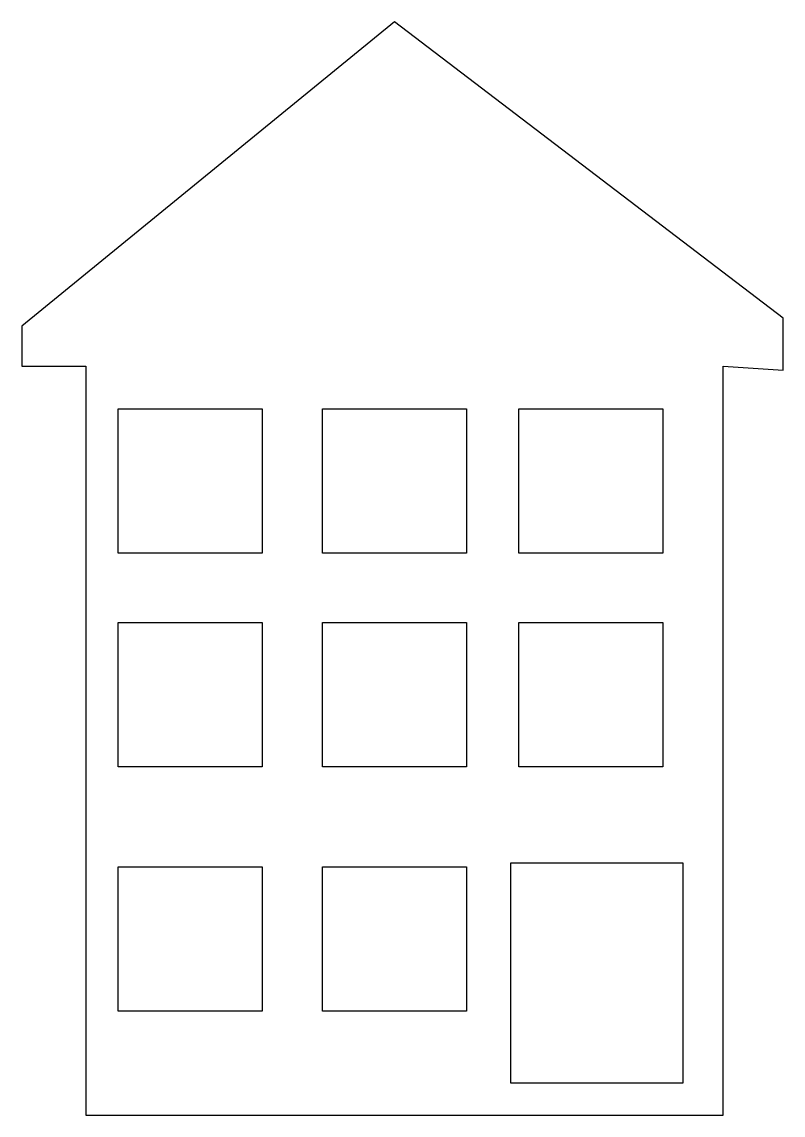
# Model space of a CAD drawing. Header units: centimetres. Extents: x -7.1 to 7.1, y -10.2 to 10.2.
import ezdxf

# ---------------------------------------------------------------- set-up
doc = ezdxf.new("R2010")
doc.units = ezdxf.units.CM
doc.header["$MEASUREMENT"] = 0
doc.layers.add('Camada 1', color=7, linetype='Continuous')

msp = doc.modelspace()

# ---------------------------------------------------------------- linework, layer by layer
at = {"layer": 'Camada 1'}
for points, knots in [([(5.95623, 3.75987), (5.95623, 3.75987), (5.95623, -10.16282), (5.95623, -10.16282), (5.95623, -10.16282), (5.95623, -10.16282), (-5.88178, -10.16282), (-5.88178, -10.16282), (-5.88178, -10.16282), (-5.88178, -10.16282), (-5.88178, 3.75987), (-5.88178, 3.75987), (-5.88178, 3.75987), (-5.88178, 3.75987), (-7.07301, 3.75987), (-7.07301, 3.75987), (-7.07301, 3.75987), (-7.07301, 3.75987), (-7.07301, 4.50441), (-7.07301, 4.50441), (-7.07301, 4.50441), (-7.07301, 4.50441), (-0.14889, 10.16282), (-0.14889, 10.16282), (-0.14889, 10.16282), (-0.14889, 10.16282), (7.07302, 4.65332), (7.07302, 4.65332), (7.07302, 4.65332), (7.07302, 4.65332), (7.07302, 3.68542), (7.07302, 3.68542), (7.07302, 3.68542), (7.07302, 3.68542), (5.95623, 3.75987), (5.95623, 3.75987)], [0, 0, 0, 0, 0.1, 0.1, 0.1, 0.1, 0.2, 0.2, 0.2, 0.2, 0.3, 0.3, 0.3, 0.3, 0.4, 0.4, 0.4, 0.4, 0.5, 0.5, 0.5, 0.5, 0.6, 0.6, 0.6, 0.6, 0.7, 0.7, 0.7, 0.7, 0.8, 0.8, 0.8, 0.8, 1, 1, 1, 1]), ([(-5.28615, 0.28531), (-5.28615, 0.28531), (-2.60584, 0.28531), (-2.60584, 0.28531), (-2.60584, 0.28531), (-2.60584, 0.28531), (-2.60584, 2.9656), (-2.60584, 2.9656), (-2.60584, 2.9656), (-2.60584, 2.9656), (-5.28615, 2.9656), (-5.28615, 2.9656), (-5.28615, 2.9656), (-5.28615, 2.9656), (-5.28615, 0.28531), (-5.28615, 0.28531)], [0, 0, 0, 0, 0.2, 0.2, 0.2, 0.2, 0.4, 0.4, 0.4, 0.4, 0.6, 0.6, 0.6, 0.6, 1, 1, 1, 1]), ([(-1.48906, 0.28531), (-1.48906, 0.28531), (1.19125, 0.28531), (1.19125, 0.28531), (1.19125, 0.28531), (1.19125, 0.28531), (1.19125, 2.9656), (1.19125, 2.9656), (1.19125, 2.9656), (1.19125, 2.9656), (-1.48906, 2.9656), (-1.48906, 2.9656), (-1.48906, 2.9656), (-1.48906, 2.9656), (-1.48906, 0.28531), (-1.48906, 0.28531)], [0, 0, 0, 0, 0.2, 0.2, 0.2, 0.2, 0.4, 0.4, 0.4, 0.4, 0.6, 0.6, 0.6, 0.6, 1, 1, 1, 1]), ([(2.15915, 0.28531), (2.15915, 0.28531), (4.83945, 0.28531), (4.83945, 0.28531), (4.83945, 0.28531), (4.83945, 0.28531), (4.83945, 2.9656), (4.83945, 2.9656), (4.83945, 2.9656), (4.83945, 2.9656), (2.15915, 2.9656), (2.15915, 2.9656), (2.15915, 2.9656), (2.15915, 2.9656), (2.15915, 0.28531), (2.15915, 0.28531)], [0, 0, 0, 0, 0.2, 0.2, 0.2, 0.2, 0.4, 0.4, 0.4, 0.4, 0.6, 0.6, 0.6, 0.6, 1, 1, 1, 1]), ([(-5.28615, -3.68539), (-5.28615, -3.68539), (-2.60584, -3.68539), (-2.60584, -3.68539), (-2.60584, -3.68539), (-2.60584, -3.68539), (-2.60584, -1.00511), (-2.60584, -1.00511), (-2.60584, -1.00511), (-2.60584, -1.00511), (-5.28615, -1.00511), (-5.28615, -1.00511), (-5.28615, -1.00511), (-5.28615, -1.00511), (-5.28615, -3.68539), (-5.28615, -3.68539)], [0, 0, 0, 0, 0.2, 0.2, 0.2, 0.2, 0.4, 0.4, 0.4, 0.4, 0.6, 0.6, 0.6, 0.6, 1, 1, 1, 1]), ([(-1.48906, -3.68539), (-1.48906, -3.68539), (1.19125, -3.68539), (1.19125, -3.68539), (1.19125, -3.68539), (1.19125, -3.68539), (1.19125, -1.00511), (1.19125, -1.00511), (1.19125, -1.00511), (1.19125, -1.00511), (-1.48906, -1.00511), (-1.48906, -1.00511), (-1.48906, -1.00511), (-1.48906, -1.00511), (-1.48906, -3.68539), (-1.48906, -3.68539)], [0, 0, 0, 0, 0.2, 0.2, 0.2, 0.2, 0.4, 0.4, 0.4, 0.4, 0.6, 0.6, 0.6, 0.6, 1, 1, 1, 1]), ([(2.15915, -3.68539), (2.15915, -3.68539), (4.83945, -3.68539), (4.83945, -3.68539), (4.83945, -3.68539), (4.83945, -3.68539), (4.83945, -1.00511), (4.83945, -1.00511), (4.83945, -1.00511), (4.83945, -1.00511), (2.15915, -1.00511), (2.15915, -1.00511), (2.15915, -1.00511), (2.15915, -1.00511), (2.15915, -3.68539), (2.15915, -3.68539)], [0, 0, 0, 0, 0.2, 0.2, 0.2, 0.2, 0.4, 0.4, 0.4, 0.4, 0.6, 0.6, 0.6, 0.6, 1, 1, 1, 1]), ([(5.21172, -5.47228), (5.21172, -5.47228), (2.01024, -5.47228), (2.01024, -5.47228), (2.01024, -5.47228), (2.01024, -5.47228), (2.01024, -9.56721), (2.01024, -9.56721), (2.01024, -9.56721), (2.01024, -9.56721), (5.21172, -9.56721), (5.21172, -9.56721), (5.21172, -9.56721), (5.21172, -9.56721), (5.21172, -5.47228), (5.21172, -5.47228)], [0, 0, 0, 0, 0.2, 0.2, 0.2, 0.2, 0.4, 0.4, 0.4, 0.4, 0.6, 0.6, 0.6, 0.6, 1, 1, 1, 1]), ([(-5.28615, -8.22705), (-5.28615, -8.22705), (-2.60584, -8.22705), (-2.60584, -8.22705), (-2.60584, -8.22705), (-2.60584, -8.22705), (-2.60584, -5.54674), (-2.60584, -5.54674), (-2.60584, -5.54674), (-2.60584, -5.54674), (-5.28615, -5.54674), (-5.28615, -5.54674), (-5.28615, -5.54674), (-5.28615, -5.54674), (-5.28615, -8.22705), (-5.28615, -8.22705)], [0, 0, 0, 0, 0.2, 0.2, 0.2, 0.2, 0.4, 0.4, 0.4, 0.4, 0.6, 0.6, 0.6, 0.6, 1, 1, 1, 1]), ([(-1.48906, -8.22705), (-1.48906, -8.22705), (1.19125, -8.22705), (1.19125, -8.22705), (1.19125, -8.22705), (1.19125, -8.22705), (1.19125, -5.54674), (1.19125, -5.54674), (1.19125, -5.54674), (1.19125, -5.54674), (-1.48906, -5.54674), (-1.48906, -5.54674), (-1.48906, -5.54674), (-1.48906, -5.54674), (-1.48906, -8.22705), (-1.48906, -8.22705)], [0, 0, 0, 0, 0.2, 0.2, 0.2, 0.2, 0.4, 0.4, 0.4, 0.4, 0.6, 0.6, 0.6, 0.6, 1, 1, 1, 1])]:
    msp.add_open_spline(points, degree=3, knots=knots, dxfattribs=at)

doc.saveas('drawing.dxf')
